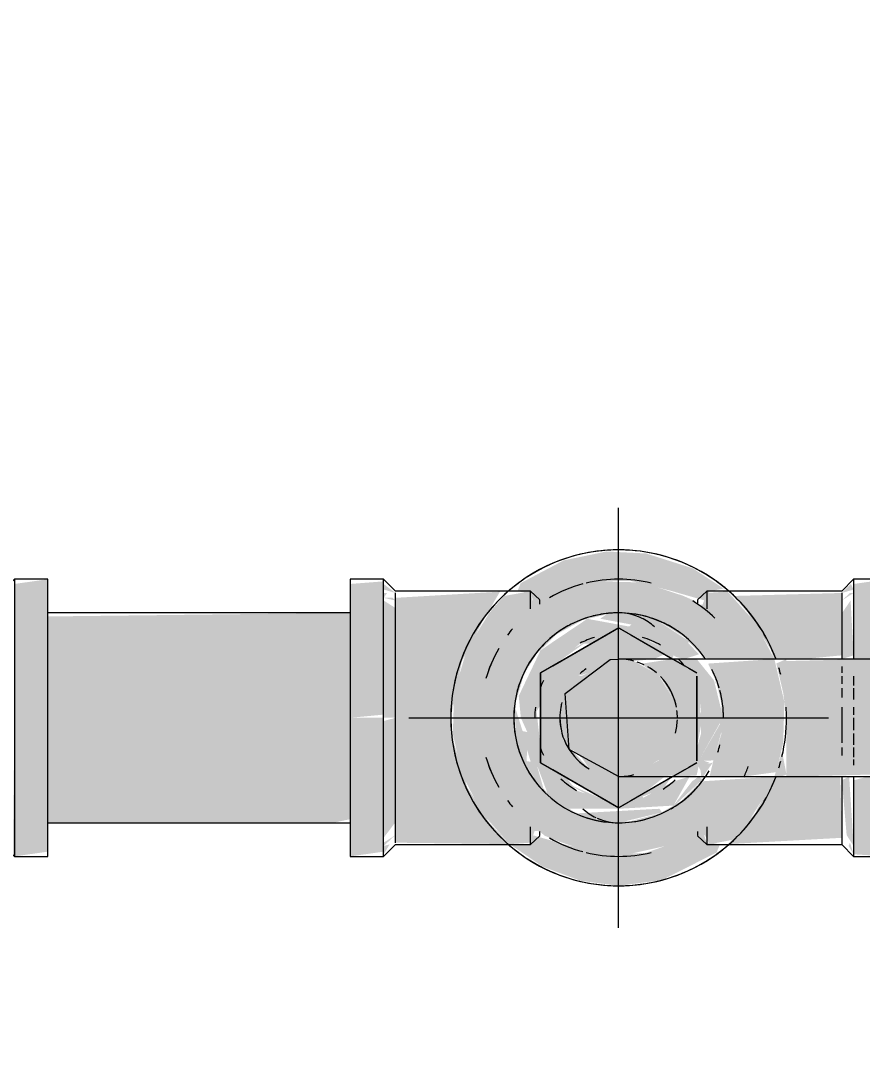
# Model space of a CAD drawing. Header units: metres. Extents: x 147 to 427, y -16 to 162.
# Drawn here: x 398.057 to 398.1573, y 0.16 to 0.283 of the extents above; entities that cross this region are included whole.
import ezdxf

# ---------------------------------------------------------------- set-up
doc = ezdxf.new("R2010")
doc.units = ezdxf.units.M
for name, color, linetype, lineweight in [('A-ANNO-DIMS', 7, 'Continuous', 5), ('A-ANNO-DIMS-50', 7, 'Continuous', 5), ('P-PIPE', 7, 'Continuous', 5), ('P-PIPE-CNTR', 7, 'Continuous', 5), ('P-SANR-FIXT', 7, 'Continuous', 5)]:
    doc.layers.add(name, color=color, linetype=linetype, lineweight=lineweight)
doc.styles.add('Century Gothic_1', font='GOTHIC.TTF', dxfattribs={"height": 0.075})
doc.dimstyles.new('Setores_1_5', dxfattribs={"dimscale": 0.3048, "dimtxt": 0.078313, "dimasz": 0.520833, "dimexe": 0.393701, "dimexo": 0.246063, "dimgap": 0.287073, "dimtad": 1, "dimrnd": 0.01, "dimzin": 0, "dimdsep": 46, "dimtxsty": 'Century Gothic_1', "dimblk1": 'OBLIQUE', "dimblk2": 'OBLIQUE', "dimsah": 1, "dimcen": 0.09, "dimazin": 0, "dimtfac": 1, "dimtdec": 4, "dimtix": 1, "dimtmove": 0, "dimatfit": 3, "dimfxl": 1, "dimtvp": 1, "dimtolj": 1, "dimtzin": 0, "dimarcsym": 2})

# ---------------------------------------------------------------- blocks, each defined once
blk = doc.blocks.new('UT_Bacia com caixa acoplada - UT_Bacia com caixa acoplada-3248018-HH')
at = {"layer": 'P-SANR-FIXT', "true_color": 0x7f7f7f, "transparency": 33554598}
h = blk.add_hatch(color=8, dxfattribs=at)
h.paths.add_polyline_path([(-155.05735, 0.1875), (-155.05217, 0.18873), (-155.05249, 0.18917), (-155.06228, 0.18863), (-155.0588, 0.18769), (-155.05834, 0.18763)])
h.paths.add_polyline_path([(-155.0511, 0.18917), (-155.04735, 0.19267), (-155.04782, 0.193), (-155.0486, 0.19243), (-155.05109, 0.18919)])
h.paths.add_polyline_path([(-155.06619, 0.19116), (-155.06717, 0.19464), (-155.06832, 0.19485), (-155.06817, 0.19777), (-155.06823, 0.19831), (-155.06879, 0.19842), (-155.06968, 0.20125), (-155.0696, 0.19812), (-155.06862, 0.19482), (-155.06716, 0.19243), (-155.06633, 0.19134)])
h.paths.add_polyline_path([(-155.06856, 0.20533), (-155.06819, 0.20537), (-155.06854, 0.20537)])
h.paths.add_polyline_path([(-155.04727, 0.207), (-155.04753, 0.20757), (-155.04735, 0.207)])
h.paths.add_polyline_path([(-155.04851, 0.20884), (-155.05242, 0.21137), (-155.0559, 0.21231), (-155.0588, 0.21231), (-155.05955, 0.2118), (-155.05545, 0.21104), (-155.05522, 0.21162), (-155.05385, 0.21057), (-155.05345, 0.21016), (-155.04914, 0.20901)])
h = blk.add_hatch(color=8, dxfattribs=at)
h.paths.add_polyline_path([(-155.05729, 0.18917), (-155.05081, 0.18955), (-155.04889, 0.193), (-155.05081, 0.19243), (-155.05445, 0.19046), (-155.05451, 0.19091), (-155.05185, 0.193), (-155.05485, 0.19352), (-155.05233, 0.19514), (-155.05059, 0.19819), (-155.05059, 0.20181), (-155.05256, 0.20507), (-155.05554, 0.20676), (-155.05313, 0.207), (-155.05187, 0.20757), (-155.05385, 0.20935), (-155.05051, 0.20725), (-155.0495, 0.207), (-155.04778, 0.20757), (-155.04914, 0.20901), (-155.0538, 0.21083), (-155.05407, 0.21114), (-155.05522, 0.21162), (-155.0561, 0.21087), (-155.06108, 0.21179), (-155.06665, 0.20804), (-155.06925, 0.20261), (-155.069, 0.2), (-155.06823, 0.19831), (-155.06817, 0.19777), (-155.06868, 0.19759), (-155.0678, 0.19466), (-155.06698, 0.19412), (-155.06575, 0.19082), (-155.0636, 0.18917), (-155.05731, 0.18917)])
h.paths.add_polyline_path([(-155.0588, 0.19011), (-155.06235, 0.19134), (-155.0636, 0.19288), (-155.05891, 0.19017)])
h.paths.add_polyline_path([(-155.05089, 0.193), (-155.05027, 0.193), (-155.05081, 0.19304)])
h.paths.add_polyline_path([(-155.0609, 0.19402), (-155.06296, 0.19585), (-155.06282, 0.1962), (-155.06171, 0.19521), (-155.06132, 0.19463)])
h.paths.add_polyline_path([(-155.06664, 0.19631), (-155.0673, 0.20047), (-155.06664, 0.20156), (-155.06664, 0.1964)])
h.paths.add_polyline_path([(-155.04805, 0.19631), (-155.04735, 0.20003), (-155.04805, 0.20181), (-155.04805, 0.1965)])
h.paths.add_polyline_path([(-155.06223, 0.20496), (-155.06105, 0.20534), (-155.06171, 0.20501), (-155.06191, 0.20499)])
h.paths.add_polyline_path([(-155.06519, 0.2062), (-155.06191, 0.20886), (-155.06063, 0.20883), (-155.06501, 0.20631)])
h = blk.add_hatch(color=8, dxfattribs=at)
h.paths.add_polyline_path([(-155.0559, 0.19011), (-155.05208, 0.19153), (-155.0511, 0.19288), (-155.05554, 0.19031)])
h.paths.add_polyline_path([(-155.0588, 0.19011), (-155.0636, 0.19223), (-155.06039, 0.19049), (-155.05891, 0.19013)])
h.paths.add_polyline_path([(-155.0609, 0.19402), (-155.06322, 0.1964), (-155.06277, 0.19558), (-155.06171, 0.19453)])
h.paths.add_polyline_path([(-155.06664, 0.19631), (-155.0672, 0.20153), (-155.06717, 0.19812), (-155.06667, 0.1964)])
h.paths.add_polyline_path([(-155.06223, 0.20496), (-155.06101, 0.20549), (-155.06112, 0.20584), (-155.06211, 0.20507)])
h.paths.add_polyline_path([(-155.06519, 0.2062), (-155.06063, 0.20944), (-155.06389, 0.20757), (-155.06509, 0.20631)])
h.paths.add_polyline_path([(-155.05089, 0.207), (-155.05081, 0.20757), (-155.05437, 0.20952), (-155.05491, 0.20932), (-155.0511, 0.20712)])
h = blk.add_hatch(color=8, dxfattribs=at)
h.paths.add_polyline_path([(-155.05235, 0.193), (-155.05057, 0.19318), (-155.05027, 0.193), (-155.04805, 0.19314), (-155.04782, 0.19422), (-155.04726, 0.19418), (-155.04652, 0.19466), (-155.04771, 0.19505), (-155.0449, 0.20005), (-155.04598, 0.20445), (-155.04805, 0.207), (-155.05027, 0.207), (-155.05089, 0.207), (-155.05474, 0.20643), (-155.05236, 0.2049), (-155.05059, 0.20181), (-155.05059, 0.19819), (-155.05256, 0.19493), (-155.05556, 0.19324), (-155.05385, 0.193), (-155.05268, 0.193)])
h.paths.add_polyline_path([(-155.04805, 0.19631), (-155.04753, 0.20188), (-155.04753, 0.19812), (-155.048, 0.1965)])
h = blk.add_hatch(color=8, dxfattribs=at)
h.paths.add_polyline_path([(-155.04727, 0.193), (-155.04614, 0.19467), (-155.04782, 0.19422), (-155.04759, 0.19375), (-155.0475, 0.193), (-155.04735, 0.193)])
h.paths.add_polyline_path([(-155.04781, 0.19486), (-155.04603, 0.19493), (-155.04504, 0.19858), (-155.0451, 0.20188), (-155.04527, 0.19926), (-155.04778, 0.19493)])
h.paths.add_polyline_path([(-155.04574, 0.20403), (-155.04583, 0.20457), (-155.04585, 0.20423)])
at = {"layer": 'P-SANR-FIXT'}
for start, end in [(34.3456, 180), (180, 325.6544)]:
    blk.add_arc((-155.05735, 0.2), 0.0125, start, end, dxfattribs=at)
at = {"layer": 'P-SANR-FIXT', "color": 252, "true_color": 0x898989}
for start, end in [(107.552, 111.5922), (90, 100.9311), (75, 90), (60.0003, 72.4547), (120, 132.4492), (135, 150), (160.9311, 165), (195, 210), (210, 225), (300, 312.4419), (255, 270), (270, 285)]:
    blk.add_arc((-155.05735, 0.2), 0.0125, start, end, dxfattribs=at)
at = {"layer": 'P-SANR-FIXT', "color": 9, "true_color": 0xbbbbbb}
blk.add_arc((-155.05735, 0.2), 0.0125, 100.9311, 105, dxfattribs=at)
at = {"layer": 'P-SANR-FIXT', "color": 253, "true_color": 0x9e9e9e}
for start, end in [(16.3439, 21.6288), (360, 15)]:
    blk.add_arc((-155.05735, 0.2), 0.0125, start, end, dxfattribs=at)
at = {"layer": 'P-SANR-FIXT', "color": 254, "true_color": 0xcecece}
blk.add_arc((-155.05735, 0.2), 0.0125, 340.9311, 345, dxfattribs=at)
blk = doc.blocks.new('Celite_Flexivel_Metais - 300mm Aço Inox - 1_2_-3607260-HH')
at = {"layer": 'P-SANR-FIXT', "true_color": 0xf4f4f4, "transparency": 33554598}
h = blk.add_hatch(color=7, dxfattribs=at)
h.paths.add_polyline_path([(-155.05735, 0.18), (-155.05217, 0.18068), (-155.04568, 0.18396), (-155.04527, 0.18495), (-155.04685, 0.18513), (-155.04735, 0.18654), (-155.04795, 0.18648), (-155.04852, 0.18597), (-155.04972, 0.18545), (-155.05413, 0.18392), (-155.0588, 0.18369), (-155.0636, 0.18488), (-155.06762, 0.18603), (-155.06785, 0.18493), (-155.07029, 0.18493), (-155.06639, 0.18228), (-155.06191, 0.1806), (-155.0588, 0.18019)])
h.paths.add_polyline_path([(-155.06716, 0.21309), (-155.0636, 0.21512), (-155.05949, 0.21622), (-155.0559, 0.21631), (-155.0511, 0.21512), (-155.04708, 0.21397), (-155.04652, 0.21506), (-155.04485, 0.2154), (-155.04851, 0.2178), (-155.05407, 0.21957), (-155.0588, 0.21981), (-155.06389, 0.21875), (-155.06902, 0.21604), (-155.06942, 0.21505), (-155.06785, 0.21487), (-155.06735, 0.21346)])
for points in [[(-155.05735, 0.1835), (-155.0511, 0.18488), (-155.04708, 0.18603), (-155.04652, 0.18494), (-155.04369, 0.18549), (-155.04195, 0.1875), (-155.0393, 0.19177), (-155.03879, 0.193), (-155.04754, 0.19243), (-155.04996, 0.19004), (-155.05242, 0.18863), (-155.0559, 0.18769), (-155.0588, 0.18769), (-155.06252, 0.18873), (-155.06519, 0.1904), (-155.06735, 0.19267), (-155.06862, 0.19482), (-155.06966, 0.19858), (-155.0696, 0.20188), (-155.06862, 0.20518), (-155.06716, 0.20757), (-155.06473, 0.20995), (-155.06162, 0.21165), (-155.0588, 0.21231), (-155.0559, 0.21231), (-155.05217, 0.21127), (-155.0495, 0.2096), (-155.04735, 0.20733), (-155.04652, 0.207), (-155.03879, 0.207), (-155.0411, 0.21139), (-155.04437, 0.21504), (-155.04685, 0.21487), (-155.04735, 0.21346), (-155.04795, 0.21352), (-155.04852, 0.21403), (-155.04972, 0.21455), (-155.05456, 0.21613), (-155.05949, 0.21622), (-155.06252, 0.21556), (-155.06762, 0.21397), (-155.06785, 0.21507), (-155.07101, 0.21451), (-155.07275, 0.2125), (-155.0754, 0.20823), (-155.07695, 0.20306), (-155.0771, 0.19812), (-155.07604, 0.19331), (-155.0736, 0.18861), (-155.07033, 0.18496), (-155.06785, 0.18513), (-155.06735, 0.18654), (-155.06675, 0.18648), (-155.06618, 0.18597), (-155.06498, 0.18546), (-155.06057, 0.18392), (-155.0588, 0.18369)], [(-155.04254, 0.193), (-155.03857, 0.19353), (-155.03774, 0.19702), (-155.0376, 0.20188), (-155.03879, 0.207), (-155.04669, 0.20646), (-155.0457, 0.20427), (-155.04501, 0.20125), (-155.0451, 0.19812), (-155.04609, 0.19479), (-155.04652, 0.193), (-155.04321, 0.193)], [(-155.03735, 0.193), (-155.02735, 0.19324), (-155.02735, 0.207), (-155.03735, 0.20676), (-155.03735, 0.19319)]]:
    blk.add_hatch(color=7, dxfattribs=at).paths.add_polyline_path(points)
h = blk.add_hatch(color=7, dxfattribs=at)
h.paths.add_polyline_path([(-155.03735, 0.2), (-155.03735, 0.207), (-155.03856, 0.20647), (-155.03774, 0.20297), (-155.03735, 0.20002)])
h.paths.add_polyline_path([(-155.03803, 0.193), (-155.03735, 0.19324), (-155.03788, 0.19599), (-155.03879, 0.193)])
at = {"layer": 'P-SANR-FIXT'}
for p, q in [((-155.05735, 0.21073), (-155.06664, 0.20537)), ((-155.05089, 0.207), (-155.05735, 0.21073)), ((-155.02735, 0.207), (-155.03735, 0.207)), ((-155.06664, 0.20537), (-155.06664, 0.19463)), ((-155.06664, 0.19463), (-155.05735, 0.18927)), ((-155.05735, 0.18927), (-155.05089, 0.193)), ((-155.03735, 0.193), (-155.02735, 0.193))]:
    blk.add_line(p, q, dxfattribs=at)
at = {"layer": 'P-SANR-FIXT', "color": 253, "true_color": 0x9e9e9e}
for p, q in [((-155.0588, 0.20989), (-155.05735, 0.21073)), ((-155.05735, 0.21073), (-155.0559, 0.20989)), ((-155.06519, 0.2062), (-155.0588, 0.20989)), ((-155.0559, 0.20989), (-155.05089, 0.207)), ((-155.04805, 0.20537), (-155.05089, 0.207)), ((-155.06664, 0.20537), (-155.06519, 0.2062)), ((-155.06664, 0.20369), (-155.06664, 0.20537)), ((-155.04805, 0.19486), (-155.04805, 0.20496)), ((-155.06664, 0.19631), (-155.06664, 0.20369)), ((-155.06664, 0.19463), (-155.06664, 0.19631)), ((-155.06519, 0.1938), (-155.06664, 0.19463)), ((-155.05931, 0.19407), (-155.06129, 0.19515)), ((-155.05089, 0.193), (-155.04805, 0.19463)), ((-155.0588, 0.19011), (-155.06519, 0.1938)), ((-155.05089, 0.193), (-155.0559, 0.19011)), ((-155.05735, 0.18927), (-155.0588, 0.19011)), ((-155.0559, 0.19011), (-155.05735, 0.18927))]:
    blk.add_line(p, q, dxfattribs=at)
at = {"layer": 'P-SANR-FIXT', "color": 254, "true_color": 0xd5d5d5}
for p, q in [((-155.05089, 0.207), (-155.0495, 0.2062)), ((-155.049, 0.20591), (-155.04805, 0.20537)), ((-155.04805, 0.20496), (-155.04805, 0.20369)), ((-155.04805, 0.20369), (-155.04805, 0.19631)), ((-155.04805, 0.19631), (-155.04805, 0.19486)), ((-155.04805, 0.19463), (-155.04898, 0.1941)), ((-155.05735, 0.193), (-155.05931, 0.19407)), ((-155.0495, 0.1938), (-155.05089, 0.193))]:
    blk.add_line(p, q, dxfattribs=at)
at = {"layer": 'P-SANR-FIXT', "flags": 128}
for points in [[(-155.06129, 0.19515), (-155.06324, 0.19622), (-155.06371, 0.20291), (-155.05834, 0.20693), (-155.05735, 0.207)], [(-155.03735, 0.207), (-155.04934, 0.207), (-155.05654, 0.207), (-155.05735, 0.207)], [(-155.05735, 0.193), (-155.05336, 0.193), (-155.04297, 0.193), (-155.03735, 0.193)]]:
    blk.add_lwpolyline(points, dxfattribs=at)
at = {"layer": 'P-SANR-FIXT'}
for radius, start, end in [(0.02, 20.6709, 180), (0.007, 123.4378, 130.969), (0.02, 180, 339.3291), (0.007, 210, 240), (0.007, 229.031, 236.5622)]:
    blk.add_arc((-155.05735, 0.2), radius, start, end, dxfattribs=at)
at = {"layer": 'P-SANR-FIXT', "color": 253, "true_color": 0x9e9e9e}
for radius, start, end in [(0.02, 105, 120), (0.02, 90, 105), (0.02, 75, 90), (0.02, 60, 75), (0.02, 120, 180), (0.02, 45, 60), (0.02, 20.6709, 45), (0.007, 75, 90), (0.007, 64.2857, 71.4341), (0.01, 38.3378, 44.6686), (0.007, 49.9053, 60), (0.02, 15, 17.2754), (0.007, 10.3817, 44.4896), (0.007, 10.3442, 37.5521), (0.007, 0, 7.2493), (0.007, 0, 7.1762), (0.02, 0, 3.6336), (0.02, 180, 240), (0.007, 180, 210), (0.02, 346.6916, 0), (0.02, 342.6729, 345), (0.007, 270, 284.8375), (0.007, 270, 284.8375), (0.02, 315, 339.3291), (0.02, 300, 315), (0.02, 240, 255), (0.02, 285, 300), (0.02, 255, 270), (0.02, 270, 285)]:
    blk.add_arc((-155.05735, 0.2), radius, start, end, dxfattribs=at)
at = {"layer": 'P-SANR-FIXT', "color": 251, "true_color": 0x525252}
for start, end in [(106.6021, 117.2644), (60.0005, 73.403), (172.7328, 180), (226.5994, 239.9864), (301.9411, 312.367)]:
    blk.add_arc((-155.05735, 0.2), 0.01, start, end, dxfattribs=at)
at = {"layer": 'P-SANR-FIXT', "color": 254, "true_color": 0xd5d5d5}
for radius, start, end in [(0.007, 75, 90), (0.007, 49.9053, 60), (0.02, 15, 17.2754), (0.007, 10.3817, 44.4896), (0.007, 169.6183, 180), (0.007, 0, 7.1762), (0.02, 0, 3.6336), (0.007, 180, 192.9081), (0.007, 345, 358.0949), (0.02, 346.6916, 0), (0.02, 342.6729, 345), (0.007, 270, 284.8375)]:
    blk.add_arc((-155.05735, 0.2), radius, start, end, dxfattribs=at)
at = {"layer": 'P-SANR-FIXT', "color": 9, "true_color": 0xbbbbbb}
blk.add_arc((-155.05735, 0.2), 0.01, 153.5258, 159.5122, dxfattribs=at)
at = {"layer": 'P-SANR-FIXT', "color": 7, "true_color": 0xf0f0f0}
blk.add_arc((-155.05735, 0.2), 0.007, 165, 169.6183, dxfattribs=at)
at = {"layer": 'P-SANR-FIXT', "color": 9, "true_color": 0xc5c5c5}
blk.add_arc((-155.05735, 0.2), 0.01, 200.4878, 206.4742, dxfattribs=at)
blk = doc.blocks.new('Te_Reducao - Agua Fria_Soldavel - MEP - Tigre - Standard-V248-HH')
at = {"layer": 'P-PIPE', "true_color": 0x69503c}
h = blk.add_hatch(color=27, dxfattribs=at)
h.paths.add_polyline_path([(-155.17385, 0.228), (-155.16335, 0.228), (-155.1636, 0.232), (-155.17385, 0.232)])
h.paths.add_polyline_path([(-155.14085, 0.228), (-155.14141, 0.232), (-155.15135, 0.232), (-155.15097, 0.228), (-155.14141, 0.228)])
h = blk.add_hatch(color=27, dxfattribs=at)
h.paths.add_polyline_path([(-155.14184, 0.228), (-155.14184, 0.22725), (-155.14141, 0.228)])
h.paths.add_polyline_path([(-155.14568, 0.2266), (-155.1427, 0.22708), (-155.1426, 0.228), (-155.15135, 0.22769), (-155.15098, 0.2266), (-155.14578, 0.2266)])
h.paths.add_polyline_path([(-155.17154, 0.2266), (-155.16335, 0.227), (-155.1636, 0.228), (-155.17245, 0.22757), (-155.17164, 0.22671)])
h = blk.add_hatch(color=27, dxfattribs=at)
h.paths.add_polyline_path([(-155.16335, 0.2105), (-155.1636, 0.2266), (-155.17245, 0.2266), (-155.17209, 0.21475), (-155.16785, 0.2105), (-155.16407, 0.2105)])
h.paths.add_polyline_path([(-155.14851, 0.2105), (-155.14652, 0.21083), (-155.14225, 0.2151), (-155.1427, 0.2266), (-155.15135, 0.2266), (-155.1511, 0.2105), (-155.14854, 0.2105)])
for points in [[(-155.18696, 0.1835), (-155.18535, 0.18406), (-155.18535, 0.2165), (-155.18935, 0.21594), (-155.18935, 0.1835)], [(-155.12935, 0.1835), (-155.12535, 0.18406), (-155.12535, 0.2165), (-155.12935, 0.21594), (-155.12935, 0.18406)], [(-155.16785, 0.1849), (-155.16817, 0.21083), (-155.17325, 0.2151), (-155.18395, 0.21475), (-155.18395, 0.1849), (-155.17325, 0.1849)], [(-155.14685, 0.1849), (-155.13075, 0.18531), (-155.13075, 0.2151), (-155.1427, 0.21464), (-155.14685, 0.2105), (-155.14685, 0.18531)], [(-155.12935, 0.1835), (-155.12978, 0.2151), (-155.13075, 0.21376), (-155.1302, 0.1849), (-155.12995, 0.18449)], [(-155.16785, 0.18652), (-155.16675, 0.18793), (-155.1673, 0.20995), (-155.16785, 0.20995), (-155.16785, 0.18712)], [(-155.15135, 0.18596), (-155.14795, 0.18652), (-155.14851, 0.20909), (-155.15135, 0.20762), (-155.15135, 0.1862)], [(-155.14685, 0.18652), (-155.1474, 0.20995), (-155.14795, 0.2094), (-155.14758, 0.18712)], [(-155.16335, 0.18596), (-155.1639, 0.20783), (-155.16675, 0.20882), (-155.16675, 0.18596)]]:
    blk.add_hatch(color=27, dxfattribs=at).paths.add_polyline_path(points)
h = blk.add_hatch(color=27, dxfattribs=at)
h.paths.add_polyline_path([(-155.18535, 0.18449), (-155.18395, 0.18652), (-155.18405, 0.21429), (-155.18535, 0.21475), (-155.18535, 0.1849)])
h.paths.add_polyline_path([(-155.18535, 0.1835), (-155.18469, 0.1849), (-155.18535, 0.18449)])
h = blk.add_hatch(color=27, dxfattribs=at)
h.paths.add_polyline_path([(-155.15068, 0.2094), (-155.1474, 0.20995), (-155.1474, 0.2105), (-155.15135, 0.2105), (-155.1508, 0.2094)])
h.paths.add_polyline_path([(-155.16675, 0.2094), (-155.16335, 0.20943), (-155.1639, 0.2105), (-155.1673, 0.20995), (-155.16691, 0.20956)])
h = blk.add_hatch(color=27, dxfattribs=at)
h.paths.add_polyline_path([(-155.16335, 0.20762), (-155.1639, 0.2094), (-155.16573, 0.20884), (-155.16355, 0.2077)])
h.paths.add_polyline_path([(-155.15135, 0.20762), (-155.14795, 0.2094), (-155.15135, 0.20935), (-155.15135, 0.20783)])
at = {"layer": 'P-PIPE'}
for p, q in [((-155.17385, 0.232), (-155.17385, 0.228)), ((-155.16332, 0.232), (-155.17385, 0.232)), ((-155.14085, 0.232), (-155.15138, 0.232)), ((-155.14085, 0.228), (-155.14085, 0.232)), ((-155.17385, 0.228), (-155.17245, 0.2266)), ((-155.16336, 0.228), (-155.17385, 0.228)), ((-155.14085, 0.228), (-155.15134, 0.228)), ((-155.14225, 0.2266), (-155.14085, 0.228)), ((-155.17245, 0.2266), (-155.17245, 0.2151)), ((-155.16334, 0.2266), (-155.17245, 0.2266)), ((-155.14225, 0.2266), (-155.15135, 0.2266)), ((-155.14225, 0.2151), (-155.14225, 0.2266)), ((-155.18535, 0.2165), (-155.18935, 0.2165)), ((-155.18935, 0.2165), (-155.18935, 0.1835)), ((-155.18395, 0.2151), (-155.18535, 0.2165)), ((-155.18535, 0.1835), (-155.18535, 0.2165)), ((-155.12935, 0.2165), (-155.13075, 0.2151)), ((-155.12535, 0.2165), (-155.12935, 0.2165)), ((-155.12935, 0.2165), (-155.12935, 0.1835)), ((-155.12535, 0.1835), (-155.12535, 0.2165)), ((-155.17245, 0.2151), (-155.18395, 0.2151)), ((-155.18395, 0.1849), (-155.18395, 0.2151)), ((-155.13075, 0.2151), (-155.14225, 0.2151)), ((-155.13075, 0.2151), (-155.13075, 0.1849)), ((-155.16332, 0.2105), (-155.16785, 0.2105)), ((-155.16785, 0.1849), (-155.16785, 0.2105)), ((-155.14685, 0.2105), (-155.15138, 0.2105)), ((-155.14685, 0.2105), (-155.14685, 0.1849)), ((-155.16333, 0.2094), (-155.16675, 0.2094)), ((-155.16675, 0.18596), (-155.16675, 0.2094)), ((-155.14795, 0.2094), (-155.15137, 0.2094)), ((-155.14795, 0.2094), (-155.14795, 0.18596)), ((-155.16785, 0.1849), (-155.16675, 0.18596)), ((-155.16675, 0.18596), (-155.1633, 0.18596)), ((-155.1514, 0.18596), (-155.14795, 0.18596)), ((-155.14795, 0.18596), (-155.14685, 0.1849)), ((-155.18535, 0.1835), (-155.18395, 0.1849)), ((-155.18395, 0.1849), (-155.16785, 0.1849)), ((-155.14685, 0.1849), (-155.13075, 0.1849)), ((-155.13075, 0.1849), (-155.12935, 0.1835)), ((-155.18935, 0.1835), (-155.18535, 0.1835)), ((-155.12935, 0.1835), (-155.12535, 0.1835))]:
    blk.add_line(p, q, dxfattribs=at)
at = {"layer": 'P-PIPE', "color": 253, "true_color": 0x9e9e9e}
for p, q in [((-155.1622, 0.232), (-155.16286, 0.232)), ((-155.16085, 0.232), (-155.16162, 0.232)), ((-155.15489, 0.232), (-155.1598, 0.232)), ((-155.15308, 0.232), (-155.15385, 0.232)), ((-155.15184, 0.232), (-155.15249, 0.232)), ((-155.16225, 0.228), (-155.16291, 0.228)), ((-155.16085, 0.228), (-155.16188, 0.228)), ((-155.1549, 0.228), (-155.15981, 0.228)), ((-155.15282, 0.228), (-155.15385, 0.228)), ((-155.15179, 0.228), (-155.15245, 0.228)), ((-155.16224, 0.2266), (-155.1629, 0.2266)), ((-155.16085, 0.2266), (-155.16188, 0.2266)), ((-155.15858, 0.2266), (-155.15981, 0.2266)), ((-155.15669, 0.2266), (-155.158, 0.2266)), ((-155.15489, 0.2266), (-155.15611, 0.2266)), ((-155.15281, 0.2266), (-155.15384, 0.2266)), ((-155.1518, 0.2266), (-155.15245, 0.2266)), ((-155.16219, 0.2105), (-155.16289, 0.2105)), ((-155.16079, 0.2105), (-155.16188, 0.2105)), ((-155.15856, 0.2105), (-155.15966, 0.2105)), ((-155.15664, 0.2105), (-155.15805, 0.2105)), ((-155.15504, 0.2105), (-155.15614, 0.2105)), ((-155.15281, 0.2105), (-155.15391, 0.2105)), ((-155.15181, 0.2105), (-155.1525, 0.2105)), ((-155.16218, 0.2094), (-155.16286, 0.2094)), ((-155.16079, 0.2094), (-155.16187, 0.2094)), ((-155.15856, 0.2094), (-155.1594, 0.2094)), ((-155.15664, 0.2094), (-155.15806, 0.2094)), ((-155.1553, 0.2094), (-155.15614, 0.2094)), ((-155.15282, 0.2094), (-155.15391, 0.2094)), ((-155.15183, 0.2094), (-155.15252, 0.2094)), ((-155.16287, 0.18596), (-155.1621, 0.18596)), ((-155.16185, 0.18596), (-155.16066, 0.18596)), ((-155.15998, 0.18596), (-155.15852, 0.18596)), ((-155.15813, 0.18596), (-155.15735, 0.18596)), ((-155.15735, 0.18596), (-155.15657, 0.18596)), ((-155.15618, 0.18596), (-155.15472, 0.18596)), ((-155.15403, 0.18596), (-155.15284, 0.18596)), ((-155.1526, 0.18596), (-155.15182, 0.18596))]:
    blk.add_line(p, q, dxfattribs=at)
at = {"layer": 'P-PIPE'}
for points, knots in [([(-155.17245, 0.2151), (-155.17245, 0.21509), (-155.17226, 0.21492), (-155.1717, 0.21435), (-155.17122, 0.21387), (-155.17078, 0.21344), (-155.17031, 0.21296), (-155.16939, 0.21204), (-155.16849, 0.21115), (-155.16785, 0.2105)], [0, 0, 0, 0, 0.25, 0.375, 0.5, 0.5625, 0.625, 0.75, 1, 1, 1, 1]), ([(-155.14685, 0.2105), (-155.14621, 0.21115), (-155.1453, 0.21204), (-155.14439, 0.21296), (-155.14391, 0.21344), (-155.14359, 0.21376), (-155.14329, 0.21406), (-155.14293, 0.21442), (-155.14243, 0.21492), (-155.14225, 0.21509), (-155.14225, 0.2151)], [0, 0, 0, 0, 0.25, 0.375, 0.4375, 0.5, 0.5625, 0.625, 0.75, 1, 1, 1, 1]), ([(-155.16675, 0.2094), (-155.1663, 0.20911), (-155.16561, 0.2087), (-155.16465, 0.20819), (-155.16396, 0.20786), (-155.16351, 0.20765), (-155.16331, 0.20756)], [0, 0, 0, 0, 0.1666667, 0.25, 0.3333333, 0.398624, 0.398624, 0.398624, 0.398624]), ([(-155.15139, 0.20756), (-155.15119, 0.20765), (-155.15074, 0.20786), (-155.15005, 0.20819), (-155.14909, 0.2087), (-155.1484, 0.20911), (-155.14795, 0.2094)], [0.601376, 0.601376, 0.601376, 0.601376, 0.6666667, 0.75, 0.8333333, 1, 1, 1, 1])]:
    blk.add_open_spline(points, degree=3, knots=knots, dxfattribs=at)
for points in [[(-155.16785, 0.2105), (-155.16766, 0.21032), (-155.1673, 0.20995), (-155.16693, 0.20958), (-155.16675, 0.2094)], [(-155.14795, 0.2094), (-155.14777, 0.20958), (-155.1474, 0.20995), (-155.14703, 0.21032), (-155.14685, 0.2105)]]:
    blk.add_open_spline(points, degree=3, dxfattribs=at)
at = {"layer": 'P-PIPE', "color": 253, "true_color": 0x9e9e9e}
for points, knots in [([(-155.16288, 0.20737), (-155.1627, 0.2073), (-155.16247, 0.2072), (-155.16223, 0.20711), (-155.16217, 0.20708)], [0.44482643, 0.44482643, 0.44482643, 0.44482643, 0.5, 0.51999758, 0.51999758, 0.51999758, 0.51999758]), ([(-155.16186, 0.20697), (-155.16176, 0.20693), (-155.16139, 0.2068), (-155.16102, 0.20669), (-155.16075, 0.20661)], [0.551916, 0.551916, 0.551916, 0.551916, 0.5833333, 0.6666667, 0.6666667, 0.6666667, 0.6666667]), ([(-155.15395, 0.20661), (-155.15368, 0.20669), (-155.15331, 0.2068), (-155.15294, 0.20693), (-155.15284, 0.20697)], [0.3333333, 0.3333333, 0.3333333, 0.3333333, 0.4166667, 0.4481163, 0.4481163, 0.4481163, 0.4481163]), ([(-155.15253, 0.20708), (-155.15247, 0.20711), (-155.15223, 0.2072), (-155.15199, 0.2073), (-155.15182, 0.20737)], [0.48003474, 0.48003474, 0.48003474, 0.48003474, 0.5, 0.55519072, 0.55519072, 0.55519072, 0.55519072]), ([(-155.15992, 0.20642), (-155.15964, 0.20637), (-155.1592, 0.20629), (-155.15875, 0.20623), (-155.15858, 0.20621)], [0.75, 0.75, 0.75, 0.75, 0.8333333, 0.8820641, 0.8820641, 0.8820641, 0.8820641]), ([(-155.15612, 0.20621), (-155.15595, 0.20623), (-155.1555, 0.20629), (-155.15505, 0.20637), (-155.15478, 0.20642)], [0.117982, 0.117982, 0.117982, 0.117982, 0.1666667, 0.25, 0.25, 0.25, 0.25])]:
    blk.add_open_spline(points, degree=3, knots=knots, dxfattribs=at)
for points in [[(-155.15808, 0.20617), (-155.15784, 0.20615), (-155.1576, 0.20613), (-155.15735, 0.20613)], [(-155.15735, 0.20613), (-155.1571, 0.20613), (-155.15686, 0.20615), (-155.15661, 0.20617)]]:
    blk.add_open_spline(points, degree=3, dxfattribs=at)
blk = doc.blocks.new('Te_Reducao - Agua Fria_Soldavel - MEP - Tigre - Standard-V255-HH')
at = {"layer": 'P-PIPE', "true_color": 0x69503c}
h = blk.add_hatch(color=27, dxfattribs=at)
h.paths.add_polyline_path([(-155.02535, 0.20664), (-155.02535, 0.20677), (-155.02735, 0.20676)])
h.paths.add_polyline_path([(-155.02935, 0.207), (-155.02712, 0.20709), (-155.02535, 0.20825), (-155.02535, 0.2165), (-155.02935, 0.21594), (-155.02935, 0.20744)])
for points in [[(-155.08935, 0.2), (-155.08535, 0.20038), (-155.08535, 0.21625), (-155.08935, 0.21594), (-155.08935, 0.20125)], [(-155.08395, 0.2), (-155.07735, 0.2), (-155.07604, 0.20669), (-155.0736, 0.21139), (-155.07149, 0.21502), (-155.08395, 0.21429), (-155.08395, 0.20125)], [(-155.03534, 0.207), (-155.03075, 0.20744), (-155.03075, 0.21487), (-155.04369, 0.21451), (-155.04195, 0.2125), (-155.03929, 0.20823), (-155.03879, 0.207), (-155.03735, 0.207)], [(-155.08935, 0.1835), (-155.08535, 0.18406), (-155.08535, 0.2), (-155.08935, 0.2), (-155.08935, 0.18375)], [(-155.07033, 0.18496), (-155.07275, 0.1875), (-155.0754, 0.19177), (-155.07695, 0.19694), (-155.07735, 0.2), (-155.08395, 0.2), (-155.08395, 0.18513), (-155.07081, 0.18497)], [(-155.02535, 0.1835), (-155.02535, 0.19362), (-155.02935, 0.19256), (-155.02935, 0.18375)], [(-155.04437, 0.18496), (-155.03075, 0.18571), (-155.03094, 0.193), (-155.03879, 0.193), (-155.0411, 0.18861), (-155.04416, 0.18513)]]:
    blk.add_hatch(color=27, dxfattribs=at).paths.add_polyline_path(points)
h = blk.add_hatch(color=27, dxfattribs=at)
h.paths.add_polyline_path([(-155.08535, 0.2), (-155.08395, 0.2), (-155.08395, 0.21308), (-155.08535, 0.21397), (-155.08535, 0.20038)])
h.paths.add_polyline_path([(-155.08395, 0.21397), (-155.08429, 0.21429), (-155.08535, 0.21429)])
h.paths.add_polyline_path([(-155.08535, 0.21429), (-155.08492, 0.21487), (-155.08535, 0.21485), (-155.08535, 0.21429)])
h.paths.add_polyline_path([(-155.08395, 0.21487), (-155.08535, 0.21594), (-155.08535, 0.21527), (-155.08463, 0.21507)])
h = blk.add_hatch(color=27, dxfattribs=at)
h.paths.add_polyline_path([(-155.03075, 0.207), (-155.02935, 0.20744), (-155.02971, 0.21397), (-155.03075, 0.21245), (-155.03075, 0.20744)])
h.paths.add_polyline_path([(-155.03075, 0.21397), (-155.02935, 0.21487), (-155.02979, 0.21486), (-155.03072, 0.214)])
h.paths.add_polyline_path([(-155.03075, 0.21487), (-155.02935, 0.21527), (-155.02967, 0.21594), (-155.03055, 0.21507)])
h = blk.add_hatch(color=27, dxfattribs=at)
h.paths.add_polyline_path([(-155.08535, 0.18571), (-155.08395, 0.18755), (-155.08395, 0.2), (-155.08535, 0.19962), (-155.08535, 0.18594)])
h.paths.add_polyline_path([(-155.08535, 0.18473), (-155.08395, 0.18603), (-155.08535, 0.18513), (-155.08535, 0.18493)])
h.paths.add_polyline_path([(-155.08535, 0.18375), (-155.08463, 0.18493), (-155.08535, 0.18473), (-155.08535, 0.18406)])
h = blk.add_hatch(color=27, dxfattribs=at)
h.paths.add_polyline_path([(-155.02935, 0.18473), (-155.02988, 0.193), (-155.03075, 0.19256), (-155.03018, 0.18603), (-155.02948, 0.18493)])
h.paths.add_polyline_path([(-155.02935, 0.18375), (-155.02979, 0.18514), (-155.02995, 0.18473)])
at = {"layer": 'P-PIPE'}
for p, q in [((-155.08535, 0.2165), (-155.08935, 0.2165)), ((-155.08935, 0.2165), (-155.08935, 0.2)), ((-155.08395, 0.2151), (-155.08535, 0.2165)), ((-155.08535, 0.2), (-155.08535, 0.2165)), ((-155.02935, 0.2165), (-155.03075, 0.2151)), ((-155.02535, 0.2165), (-155.02935, 0.2165)), ((-155.02935, 0.2165), (-155.02935, 0.20709)), ((-155.02535, 0.20825), (-155.02535, 0.2165)), ((-155.07024, 0.2151), (-155.08395, 0.2151)), ((-155.08395, 0.2), (-155.08395, 0.21487)), ((-155.03075, 0.2151), (-155.04445, 0.2151)), ((-155.03075, 0.21487), (-155.03075, 0.20711)), ((-155.08935, 0.2), (-155.08935, 0.1835)), ((-155.08535, 0.1835), (-155.08535, 0.2)), ((-155.08395, 0.18513), (-155.08395, 0.2)), ((-155.02535, 0.1835), (-155.02535, 0.19357)), ((-155.03075, 0.19298), (-155.03075, 0.1849)), ((-155.02935, 0.19296), (-155.02935, 0.1835)), ((-155.08535, 0.1835), (-155.08395, 0.1849)), ((-155.08395, 0.1849), (-155.07024, 0.1849)), ((-155.04445, 0.1849), (-155.03075, 0.1849)), ((-155.03075, 0.1849), (-155.02935, 0.1835)), ((-155.08935, 0.1835), (-155.08535, 0.1835)), ((-155.02935, 0.1835), (-155.02535, 0.1835))]:
    blk.add_line(p, q, dxfattribs=at)
at = {"layer": 'P-PIPE', "color": 253, "true_color": 0x9e9e9e}
for p, q in [((-155.06785, 0.2151), (-155.07024, 0.2151)), ((-155.06675, 0.21404), (-155.06785, 0.2151)), ((-155.06785, 0.21299), (-155.06785, 0.21507)), ((-155.06675, 0.21352), (-155.06675, 0.21403)), ((-155.04685, 0.2151), (-155.04795, 0.21404)), ((-155.04795, 0.21403), (-155.04795, 0.21352)), ((-155.04445, 0.2151), (-155.04685, 0.2151)), ((-155.04685, 0.21507), (-155.04685, 0.21299)), ((-155.02535, 0.20682), (-155.02535, 0.20785)), ((-155.03075, 0.20613), (-155.03075, 0.20534)), ((-155.02535, 0.20427), (-155.02535, 0.20629)), ((-155.03075, 0.20496), (-155.03075, 0.20403)), ((-155.02935, 0.20497), (-155.02935, 0.20383)), ((-155.02535, 0.20127), (-155.02535, 0.20419)), ((-155.03075, 0.20354), (-155.03075, 0.20242)), ((-155.02935, 0.20354), (-155.02935, 0.20219)), ((-155.03075, 0.20128), (-155.03075, 0.2)), ((-155.02935, 0.20128), (-155.02935, 0.20037)), ((-155.02535, 0.2), (-155.02535, 0.20073)), ((-155.03075, 0.2), (-155.03075, 0.19703)), ((-155.02935, 0.2), (-155.02935, 0.19852)), ((-155.02535, 0.19573), (-155.02535, 0.2)), ((-155.02935, 0.19815), (-155.02935, 0.19679)), ((-155.03075, 0.19646), (-155.03075, 0.19552)), ((-155.02935, 0.19646), (-155.02935, 0.19531)), ((-155.02535, 0.19413), (-155.02535, 0.19555)), ((-155.02935, 0.19503), (-155.02935, 0.19436)), ((-155.06785, 0.18493), (-155.06785, 0.18701)), ((-155.04685, 0.18701), (-155.04685, 0.18493)), ((-155.06785, 0.1849), (-155.06675, 0.18596)), ((-155.06675, 0.18597), (-155.06675, 0.18648)), ((-155.04795, 0.18648), (-155.04795, 0.18597)), ((-155.04795, 0.18596), (-155.04685, 0.1849)), ((-155.07024, 0.1849), (-155.06785, 0.1849)), ((-155.04685, 0.1849), (-155.04445, 0.1849))]:
    blk.add_line(p, q, dxfattribs=at)
for start, end in [(90, 103.5615), (76.4385, 90), (105, 119.9998), (45.9003, 57.6741), (140, 143.3543), (150, 163.5615), (156.6462, 160), (196.4385, 210), (200, 203.3538), (216.6457, 220), (240, 255), (256.4385, 270), (270, 283.5615)]:
    blk.add_arc((-155.05735, 0.2), 0.0165, start, end, dxfattribs=at)
at = {"layer": 'P-PIPE', "color": 254, "true_color": 0xd5d5d5}
blk.add_arc((-155.05735, 0.2), 0.0165, 334.7117, 339.4615, dxfattribs=at)
blk = doc.blocks.new('DIMBLOCK125-HH')
at = {"layer": 'A-ANNO-DIMS-50'}
for p, q in [((397.27758, -0.33495), (397.27758, 1.144)), ((398.02825, -0.33495), (398.02825, -0.023)), ((398.02825, -0.33495), (397.27758, -0.33495)), ((397.27758, -0.33495), (397.27758, -0.45495)), ((398.02825, -0.33495), (398.02825, -0.45495))]:
    blk.add_line(p, q, dxfattribs=at)
at = {"layer": 'A-ANNO-DIMS-50', "lineweight": 25}
for p, q in [((397.27758, -0.33495), (397.35695, -0.25557)), ((398.02825, -0.33495), (398.10763, -0.25557)), ((397.27758, -0.33495), (397.1982, -0.41432)), ((398.02825, -0.33495), (397.94888, -0.41432))]:
    blk.add_line(p, q, dxfattribs=at)
at = {"layer": 'A-ANNO-DIMS-50', "color": 0, "insert": (397.48759, -0.15132), "char_height": 0.075, "width": 0.3967839, "attachment_point": 1, "line_spacing_factor": 0.984502, "style": 'Century Gothic_1'}
blk.add_mtext('0,75 m', dxfattribs=at)
blk = doc.blocks.new('_Oblique')
at = {"color": 0, "linetype": 'ByBlock', "lineweight": -2}
blk.add_line((-0.5, -0.5), (0.5, 0.5), dxfattribs=at)

msp = doc.modelspace()

# ---------------------------------------------------------------- hatches: boundary and pattern name
at = {"layer": 'P-PIPE', "true_color": 0x00ffff}
for points in [[(398.09423, 0.2), (398.09625, 0.2), (398.09625, 0.2125), (398.06025, 0.21207), (398.06025, 0.2), (398.06478, 0.2)], [(398.09423, 0.1875), (398.09625, 0.18793), (398.09625, 0.2), (398.06025, 0.2), (398.06025, 0.1875), (398.06478, 0.1875)]]:
    msp.add_hatch(color=4, dxfattribs=at).paths.add_polyline_path(points)

# ---------------------------------------------------------------- linework, layer by layer
at = {"layer": 'P-PIPE'}
for p, q in [((398.09625, 0.2125), (398.06025, 0.2125)), ((398.06025, 0.1875), (398.09625, 0.1875))]:
    msp.add_line(p, q, dxfattribs=at)
at = {"layer": 'P-PIPE', "color": 252, "true_color": 0x899989}
for centre, radius, start, end in [((398.12825, 0.20625), 0.00625, 64.5695, 90), ((398.12825, 0.2), 0.0125, 60.0004, 68.5908), ((398.12825, 0.2), 0.0125, 120, 124.0889), ((398.12825, 0.2), 0.0125, 115.9111, 119.9993), ((398.12825, 0.2), 0.0125, 53.3407, 60), ((398.12825, 0.2), 0.0125, 173.3407, 180), ((398.12825, 0.2), 0.0125, 180, 188.6099), ((398.12825, 0.19375), 0.00625, 245.8846, 270)]:
    msp.add_arc(centre, radius, start, end, dxfattribs=at)
at = {"layer": 'P-PIPE', "color": 9, "true_color": 0xbbcbbb}
for centre, radius, start, end in [((398.12825, 0.2), 0.0125, 72.9696, 81.2726), ((398.12825, 0.20625), 0.00625, 47.0851, 64.4034), ((398.12825, 0.19375), 0.00625, 227.0801, 244.4034)]:
    msp.add_arc(centre, radius, start, end, dxfattribs=at)
at = {"layer": 'P-PIPE', "color": 254, "true_color": 0xe0e5e0}
for start, end in [(21.2726, 27.3578), (0.5811, 6.95)]:
    msp.add_arc((398.12825, 0.2), 0.0125, start, end, dxfattribs=at)
at = {"layer": 'P-PIPE', "color": 254, "true_color": 0xe3e5e3}
msp.add_arc((398.12825, 0.2), 0.0125, 321.2726, 329.7286, dxfattribs=at)
at = {"layer": 'P-PIPE', "color": 9, "true_color": 0xc5cbc5}
msp.add_arc((398.12825, 0.2), 0.0125, 312.9544, 321.2021, dxfattribs=at)
at = {"layer": 'P-PIPE', "color": 252, "true_color": 0x939993}
for start, end in [(308.5731, 312.9544), (248.575, 269.7286)]:
    msp.add_arc((398.12825, 0.2), 0.0125, start, end, dxfattribs=at)
at = {"layer": 'P-PIPE-CNTR'}
for p, q in [((398.12825, 0.175), (398.12825, 0.225)), ((398.10325, 0.2), (398.15325, 0.2))]:
    msp.add_line(p, q, dxfattribs=at)

# ---------------------------------------------------------------- block references
at = {"layer": 'P-PIPE'}
for name in ['Te_Reducao - Agua Fria_Soldavel - MEP - Tigre - Standard-V248-HH', 'Te_Reducao - Agua Fria_Soldavel - MEP - Tigre - Standard-V255-HH']:
    msp.add_blockref(name, (553.1856, 0), dxfattribs=at)
at = {"layer": 'P-SANR-FIXT'}
for name in ['UT_Bacia com caixa acoplada - UT_Bacia com caixa acoplada-3248018-HH', 'Celite_Flexivel_Metais - 300mm Aço Inox - 1_2_-3607260-HH']:
    msp.add_blockref(name, (553.1856, 0), dxfattribs=at)

# ---------------------------------------------------------------- dimensions: what is measured, and where the dimension line sits
at = {"layer": 'A-ANNO-DIMS'}
dim = msp.add_linear_dim(base=(397.27758, -0.33495), p1=(398.02825, 0.052), p2=(397.27758, 1.219), dimstyle='Setores_1_5', override={"dimpost": '<>', "dimfxl": 1.387591}, dxfattribs=at)
dim.commit()
dim.dimension.update_dxf_attribs({"geometry": 'DIMBLOCK125-HH', "text_midpoint": (397.65291, -0.20806)})

doc.saveas('drawing.dxf')
